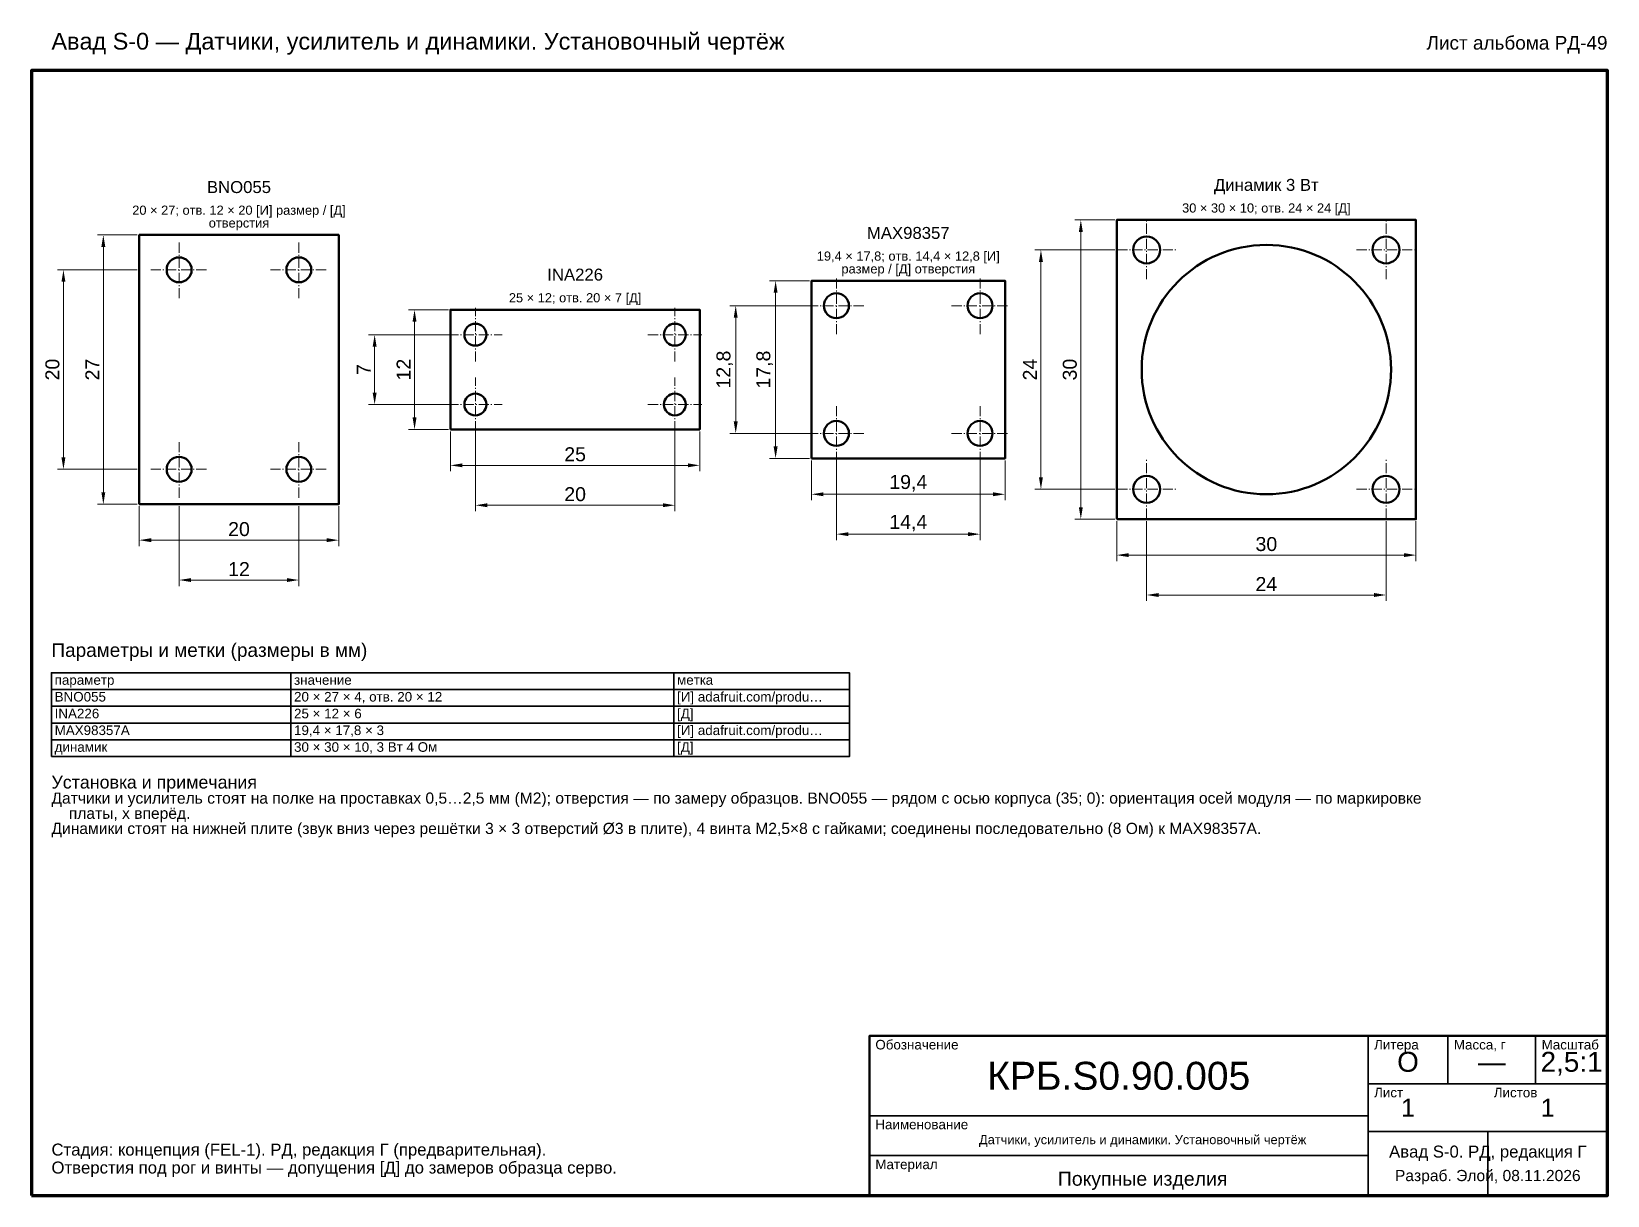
# Model space of a CAD drawing. Header units: millimetres. Extents: x 8 to 166, y 2 to 119.
import ezdxf
from ezdxf.enums import TextEntityAlignment as Align

# ---------------------------------------------------------------- set-up
doc = ezdxf.new("R2010")
doc.units = ezdxf.units.MM
doc.header["$LTSCALE"] = 0.4
doc.linetypes.add('DASHDOT', pattern=[3.556, 2.54, -0.508, 0, -0.508])
for name, color, linetype, lineweight in [('КОНТУР', 7, 'Continuous', 50), ('ОСИ', 1, 'DASHDOT', 18), ('ОТВЕРСТИЯ', 7, 'Continuous', 50), ('РАЗМЕРЫ', 5, 'Continuous', 18), ('РАМКА', 7, 'Continuous', 70), ('ТАБЛИЦА', 7, 'Continuous', 35), ('ТЕКСТ', 7, 'Continuous', 25)]:
    doc.layers.add(name, color=color, linetype=linetype, lineweight=lineweight)
doc.styles.add('GOST', font='arial.ttf')
doc.dimstyles.new('GOST', dxfattribs={"dimtxt": 1.4, "dimasz": 1.2, "dimexe": 0.6, "dimexo": 0.2, "dimgap": 0.4, "dimtad": 1, "dimdec": 1, "dimtxsty": 'GOST', "dimcen": 2.5, "dimclrd": 5, "dimclre": 5, "dimclrt": 5, "dimazin": 3, "dimtfac": 1, "dimtmove": 0, "dimatfit": 3, "dimlwd": 18, "dimlwe": 18})

msp = doc.modelspace()

# ---------------------------------------------------------------- linework, layer by layer
at = {"layer": 'КОНТУР', "lineweight": 50}
for points in [[(116.8, 69.8), (146.8, 69.8), (146.8, 99.8), (116.8, 99.8), (116.8, 69.8)], [(18.8, 71.3), (38.8, 71.3), (38.8, 98.3), (18.8, 98.3), (18.8, 71.3)], [(86.2, 75.9), (105.6, 75.9), (105.6, 93.7), (86.2, 93.7), (86.2, 75.9)], [(50, 78.8), (75, 78.8), (75, 90.8), (50, 90.8), (50, 78.8)]]:
    msp.add_lwpolyline(points, dxfattribs=at)
at = {"layer": 'КОНТУР'}
msp.add_circle((131.8, 84.8), 12.5, dxfattribs=at)
at = {"layer": 'ОСИ'}
for p, q in [((119.8, 93.85), (119.8, 99.75)), ((143.8, 93.85), (143.8, 99.75)), ((22.8, 91.95), (22.8, 97.65)), ((34.8, 91.95), (34.8, 97.65)), ((116.85, 96.8), (122.75, 96.8)), ((140.85, 96.8), (146.75, 96.8)), ((19.95, 94.8), (25.65, 94.8)), ((31.95, 94.8), (37.65, 94.8)), ((88.7, 88.35), (88.7, 94.05)), ((103.1, 88.35), (103.1, 94.05)), ((52.5, 85.6), (52.5, 91)), ((72.5, 85.6), (72.5, 91)), ((85.85, 91.2), (91.55, 91.2)), ((100.25, 91.2), (105.95, 91.2)), ((49.8, 88.3), (55.2, 88.3)), ((69.8, 88.3), (75.2, 88.3)), ((52.5, 78.6), (52.5, 84)), ((72.5, 78.6), (72.5, 84)), ((49.8, 81.3), (55.2, 81.3)), ((69.8, 81.3), (75.2, 81.3)), ((88.7, 75.55), (88.7, 81.25)), ((103.1, 75.55), (103.1, 81.25)), ((22.8, 71.95), (22.8, 77.65)), ((34.8, 71.95), (34.8, 77.65)), ((85.85, 78.4), (91.55, 78.4)), ((100.25, 78.4), (105.95, 78.4)), ((19.95, 74.8), (25.65, 74.8)), ((31.95, 74.8), (37.65, 74.8)), ((119.8, 69.85), (119.8, 75.75)), ((143.8, 69.85), (143.8, 75.75)), ((116.85, 72.8), (122.75, 72.8)), ((140.85, 72.8), (146.75, 72.8))]:
    msp.add_line(p, q, dxfattribs=at)
at = {"layer": 'ОТВЕРСТИЯ'}
for centre, radius in [((119.8, 96.8), 1.35), ((143.8, 96.8), 1.35), ((22.8, 94.8), 1.25), ((34.8, 94.8), 1.25), ((88.7, 91.2), 1.25), ((103.1, 91.2), 1.25), ((52.5, 88.3), 1.1), ((72.5, 88.3), 1.1), ((52.5, 81.3), 1.1), ((72.5, 81.3), 1.1), ((88.7, 78.4), 1.25), ((103.1, 78.4), 1.25), ((22.8, 74.8), 1.25), ((34.8, 74.8), 1.25), ((119.8, 72.8), 1.35), ((143.8, 72.8), 1.35)]:
    msp.add_circle(centre, radius, dxfattribs=at)
at = {"layer": 'РАМКА', "lineweight": 70}
msp.add_lwpolyline([(8, 2), (166, 2), (166, 114.8), (8, 114.8), (8, 2)], dxfattribs=at)
at = {"layer": 'ТАБЛИЦА'}
for p, q in [((34, 54.4), (34, 46)), ((72.4, 54.4), (72.4, 46)), ((10, 52.72), (90, 52.72)), ((10, 51.04), (90, 51.04)), ((10, 49.36), (90, 49.36)), ((10, 47.68), (90, 47.68)), ((142, 2), (142, 18)), ((150, 13.2), (150, 18)), ((158.8, 13.2), (158.8, 18)), ((142, 13.2), (166, 13.2)), ((92, 10), (142, 10)), ((142, 8.4), (166, 8.4)), ((154, 2), (154, 8.4)), ((92, 6), (142, 6))]:
    msp.add_line(p, q, dxfattribs=at)
at = {"layer": 'ТАБЛИЦА', "lineweight": 35}
msp.add_lwpolyline([(10, 46), (90, 46), (90, 54.4), (10, 54.4), (10, 46)], dxfattribs=at)
at = {"layer": 'ТАБЛИЦА', "lineweight": 50}
msp.add_lwpolyline([(92, 2), (166, 2), (166, 18), (92, 18), (92, 2)], dxfattribs=at)

# ---------------------------------------------------------------- texts
at = {"layer": 'ТЕКСТ', "style": 'GOST'}
for s, height, p in [('Авад S-0 — Датчики, усилитель и динамики. Установочный чертёж', 1.68, (10, 116.88)), ('Параметры и метки (размеры в мм)', 1.36, (10, 56)), ('параметр', 0.96, (10.32, 53.2)), ('значение', 0.96, (34.32, 53.2)), ('метка', 0.96, (72.72, 53.2)), ('BNO055', 0.96, (10.32, 51.52)), ('20 × 27 × 4, отв. 20 × 12', 0.96, (34.32, 51.52)), ('[И] adafruit.com/produ…', 0.96, (72.72, 51.52)), ('INA226', 0.96, (10.32, 49.84)), ('25 × 12 × 6', 0.96, (34.32, 49.84)), ('[Д]', 0.96, (72.72, 49.84)), ('MAX98357A', 0.96, (10.32, 48.16)), ('19,4 × 17,8 × 3', 0.96, (34.32, 48.16)), ('[И] adafruit.com/produ…', 0.96, (72.72, 48.16)), ('30 × 30 × 10, 3 Вт 4 Ом', 0.96, (34.32, 46.48)), ('[Д]', 0.96, (72.72, 46.48)), ('динамик', 0.96, (10.32, 46.48)), ('Установка и примечания', 1.28, (10, 42.8)), ('Датчики и усилитель стоят на полке на проставках 0,5…2,5 мм (М2); отверстия — по замеру образцов. BNO055 — рядом с осью корпуса (35; 0): ориентация осей модуля — по маркировке', 1.12, (10, 41.28)), ('    платы, x вперёд.', 1.12, (10, 39.76)), ('Динамики стоят на нижней плите (звук вниз через решётки 3 × 3 отверстий Ø3 в плите), 4 винта M2,5×8 с гайками; соединены последовательно (8 Ом) к MAX98357A.', 1.12, (10, 38.24)), ('Обозначение', 0.96, (92.6, 16.64)), ('Литера', 0.96, (142.6, 16.64)), ('Масса, г', 0.96, (150.6, 16.64)), ('Масштаб', 0.96, (159.4, 16.64)), ('Лист', 0.96, (142.6, 11.84)), ('Листов', 0.96, (154.6, 11.84)), ('Наименование', 0.96, (92.6, 8.64)), ('Стадия: концепция (FEL-1). РД, редакция Г (предварительная).', 1.2, (10, 6)), ('Отверстия под рог и винты — допущения [Д] до замеров образца серво.', 1.2, (10, 4.2)), ('Материал', 0.96, (92.6, 4.64))]:
    msp.add_text(s, height=height, dxfattribs=at).set_placement(p)
msp.add_text('Лист альбома РД-49', height=1.36, dxfattribs=at).set_placement((166, 116.88), align=Align.RIGHT)
for s, height, p in [('BNO055', 1.2, (28.8, 103.1)), ('Динамик 3 Вт', 1.2, (131.8, 103.32)), ('20 × 27; отв. 12 × 20 [И] размер / [Д]', 0.92, (28.8, 100.78)), ('30 × 30 × 10; отв. 24 × 24 [Д]', 0.92, (131.8, 101)), ('отверстия', 0.92, (28.8, 99.5)), ('MAX98357', 1.2, (95.9, 98.5)), ('19,4 × 17,8; отв. 14,4 × 12,8 [И]', 0.92, (95.9, 96.18)), ('INA226', 1.2, (62.5, 94.32)), ('размер / [Д] отверстия', 0.92, (95.9, 94.9)), ('25 × 12; отв. 20 × 7 [Д]', 0.92, (62.5, 92)), ('О', 2, (146, 15.4)), ('2,5:1', 2, (162.4, 15.4)), ('КРБ.S0.90.005', 2.8, (117, 14)), ('—', 2, (154.4, 15.4)), ('1', 1.8, (146, 10.8)), ('1', 1.8, (160, 10.8)), ('Датчики, усилитель и динамики. Установочный чертёж', 0.9176, (119.4, 7.6)), ('Авад S-0. РД, редакция Г', 1.2, (154, 6.4)), ('Покупные изделия', 1.4, (119.4, 3.68)), ('Разраб. Элой, 08.11.2026', 1.12, (154, 4))]:
    msp.add_text(s, height=height, dxfattribs=at).set_placement(p, align=Align.MIDDLE_CENTER)

# ---------------------------------------------------------------- dimensions: what is measured, and where the dimension line sits
at = {"layer": 'РАЗМЕРЫ'}
for base, p1, p2 in [((113.2, 69.8), (116.8, 69.8), (116.8, 99.8)), ((15.2, 71.3), (18.8, 71.3), (18.8, 98.3)), ((109.2, 72.8), (116.8, 72.8), (116.8, 96.8)), ((11.2, 74.8), (18.8, 74.8), (18.8, 94.8)), ((82.6, 75.9), (86.2, 75.9), (86.2, 93.7)), ((46.4, 78.8), (50, 78.8), (50, 90.8)), ((78.6, 78.4), (86.2, 78.4), (86.2, 91.2)), ((42.4, 81.3), (50, 81.3), (50, 88.3))]:
    msp.add_linear_dim(base=base, p1=p1, p2=p2, angle=90, dimstyle='GOST', dxfattribs=at).render()
for base, p1, p2 in [((50, 75.2), (50, 78.8), (75, 78.8)), ((52.5, 71.2), (52.5, 78.8), (72.5, 78.8)), ((86.2, 72.3), (86.2, 75.9), (105.6, 75.9)), ((88.7, 68.3), (88.7, 75.9), (103.1, 75.9)), ((18.8, 67.7), (18.8, 71.3), (38.8, 71.3)), ((22.8, 63.7), (22.8, 71.3), (34.8, 71.3)), ((116.8, 66.2), (116.8, 69.8), (146.8, 69.8)), ((119.8, 62.2), (119.8, 69.8), (143.8, 69.8))]:
    msp.add_linear_dim(base=base, p1=p1, p2=p2, dimstyle='GOST', dxfattribs=at).render()

doc.saveas('drawing.dxf')
